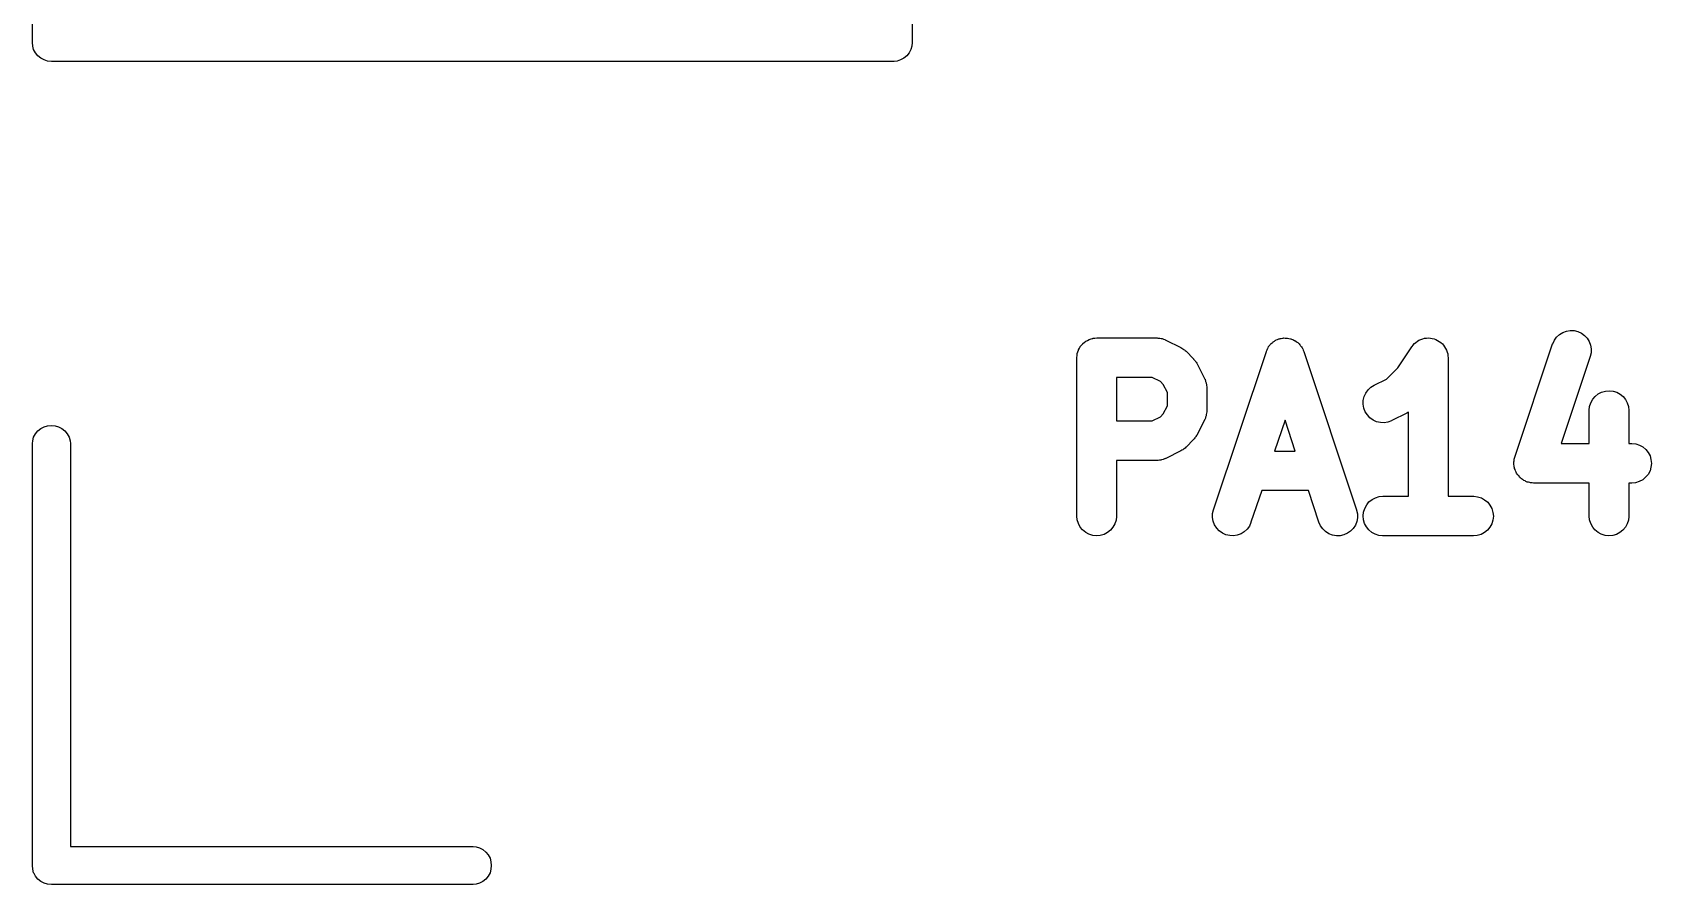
# Model space of a CAD drawing. Extents: x 108.9 to 171.3, y -114.4 to -56.8.
# Drawn here: x 157.36 to 162.48, y -70.73 to -68.04 of the extents above; entities that cross this region are included whole.
import ezdxf

# ---------------------------------------------------------------- set-up
doc = ezdxf.new("R2010")
doc.units = 0
doc.header["$MEASUREMENT"] = 0
doc.layers.add('BLACK', color=7, linetype='CONTINUOUS')

msp = doc.modelspace()

# ---------------------------------------------------------------- linework, layer by layer
at = {"layer": 'BLACK', "linetype": 'CONTINUOUS'}
for p, q in [((157.36, -68.0691), (157.36, -62.935)), ((160.14, -62.9349), (160.14, -68.0691)), ((157.36, -68.072), (157.36, -68.0691)), ((157.361, -68.0838), (157.36, -68.072)), ((157.364, -68.0951), (157.361, -68.0838)), ((160.139, -68.0838), (160.136, -68.0951)), ((160.14, -68.072), (160.139, -68.0838)), ((160.14, -68.0691), (160.14, -68.072)), ((157.367, -68.1001), (157.364, -68.0951)), ((157.37, -68.1055), (157.367, -68.1001)), ((157.377, -68.1146), (157.37, -68.1055)), ((157.387, -68.1221), (157.377, -68.1146)), ((157.397, -68.1277), (157.387, -68.1221)), ((157.408, -68.1311), (157.397, -68.1277)), ((157.42, -68.1323), (157.408, -68.1311)), ((157.423, -68.132), (157.42, -68.1323)), ((160.077, -68.132), (157.423, -68.132)), ((160.08, -68.1323), (160.077, -68.132)), ((160.083, -68.132), (160.08, -68.1323)), ((160.092, -68.1311), (160.083, -68.132)), ((160.083, -68.132), (160.083, -68.132)), ((160.103, -68.1277), (160.092, -68.1311)), ((160.113, -68.1221), (160.103, -68.1277)), ((160.123, -68.1146), (160.113, -68.1221)), ((160.13, -68.1055), (160.123, -68.1146)), ((160.136, -68.0951), (160.13, -68.1055)), ((160.688, -69.0159), (160.694, -69.0132)), ((160.694, -69.0132), (160.699, -69.0104)), ((160.699, -69.0102), (160.705, -69.0086)), ((160.699, -69.0103), (160.699, -69.0102)), ((160.699, -69.0104), (160.699, -69.0103)), ((160.705, -69.0086), (160.71, -69.0069)), ((160.71, -69.0069), (160.711, -69.0069)), ((160.711, -69.0068), (160.717, -69.0063)), ((160.711, -69.0069), (160.711, -69.0068)), ((160.717, -69.0063), (160.723, -69.0057)), ((160.723, -69.0057), (160.913, -69.0057)), ((160.913, -69.0057), (160.914, -69.0057)), ((160.914, -69.0057), (160.916, -69.0059)), ((160.916, -69.0059), (160.918, -69.0059)), ((160.918, -69.0059), (160.922, -69.0066)), ((160.922, -69.0066), (160.926, -69.0071)), ((160.926, -69.0071), (160.928, -69.0076)), ((160.928, -69.0076), (160.93, -69.0079)), ((160.93, -69.0079), (160.934, -69.0095)), ((160.934, -69.0095), (160.938, -69.0107)), ((160.938, -69.0107), (160.939, -69.0116)), ((160.939, -69.0116), (160.941, -69.0123)), ((160.941, -69.0123), (160.989, -69.0361)), ((161.284, -69.0161), (161.287, -69.0137)), ((161.287, -69.0137), (161.289, -69.0129)), ((161.289, -69.0129), (161.29, -69.012)), ((161.29, -69.012), (161.294, -69.0105)), ((161.294, -69.0105), (161.298, -69.0088)), ((161.298, -69.0088), (161.3, -69.0084)), ((161.3, -69.0084), (161.302, -69.0078)), ((161.302, -69.0078), (161.306, -69.0071)), ((161.306, -69.0071), (161.31, -69.0061)), ((161.31, -69.0061), (161.312, -69.0061)), ((161.312, -69.0061), (161.314, -69.0058)), ((161.314, -69.0058), (161.318, -69.006)), ((161.318, -69.006), (161.323, -69.0059)), ((161.323, -69.0059), (161.324, -69.0062)), ((161.324, -69.0062), (161.326, -69.0062)), ((161.326, -69.0062), (161.33, -69.0072)), ((161.33, -69.0072), (161.335, -69.008)), ((161.335, -69.008), (161.336, -69.0086)), ((161.336, -69.0086), (161.338, -69.009)), ((161.338, -69.009), (161.342, -69.0108)), ((161.342, -69.0108), (161.346, -69.0124)), ((161.346, -69.0124), (161.347, -69.0133)), ((161.347, -69.0133), (161.349, -69.0141)), ((161.349, -69.0141), (161.353, -69.0166)), ((161.736, -69.0158), (161.741, -69.0131)), ((161.741, -69.0131), (161.747, -69.0102)), ((161.747, -69.0102), (161.753, -69.0084)), ((161.747, -69.0102), (161.747, -69.0102)), ((161.747, -69.0102), (161.747, -69.0102)), ((161.753, -69.0084), (161.758, -69.0068)), ((161.758, -69.0068), (161.759, -69.0068)), ((161.759, -69.0068), (161.765, -69.0062)), ((161.759, -69.0068), (161.759, -69.0068)), ((161.765, -69.0062), (161.771, -69.0057)), ((161.771, -69.0057), (161.771, -69.0057)), ((161.771, -69.0057), (161.771, -69.0057)), ((161.771, -69.0057), (161.777, -69.0064)), ((161.777, -69.0064), (161.783, -69.007)), ((161.783, -69.007), (161.783, -69.007)), ((161.783, -69.007), (161.783, -69.007)), ((161.783, -69.007), (161.789, -69.0088)), ((161.789, -69.0088), (161.794, -69.0106)), ((161.794, -69.0106), (161.794, -69.0106)), ((161.794, -69.0106), (161.794, -69.0106)), ((161.794, -69.0106), (161.8, -69.0134)), ((161.8, -69.0134), (161.805, -69.0164)), ((162.164, -69.0238), (162.169, -69.0127)), ((162.169, -69.0127), (162.176, -69.0029)), ((162.176, -69.0029), (162.185, -68.9946)), ((162.185, -68.9946), (162.195, -68.9882)), ((162.195, -68.9882), (162.207, -68.9839)), ((162.207, -68.9839), (162.219, -68.982)), ((162.219, -68.982), (162.231, -68.9824)), ((162.231, -68.9824), (162.243, -68.9852)), ((162.243, -68.9852), (162.254, -68.9903)), ((162.254, -68.9903), (162.264, -68.9974)), ((162.264, -68.9974), (162.272, -69.0063)), ((162.272, -69.0063), (162.279, -69.0166)), ((160.66, -69.0673), (160.661, -69.0614)), ((160.661, -69.0552), (160.663, -69.0496)), ((160.661, -69.0554), (160.661, -69.0552)), ((160.661, -69.0556), (160.661, -69.0554)), ((160.661, -69.0614), (160.661, -69.0556)), ((160.663, -69.0496), (160.665, -69.044)), ((160.665, -69.0436), (160.668, -69.0384)), ((160.665, -69.0438), (160.665, -69.0436)), ((160.665, -69.044), (160.665, -69.0438)), ((160.668, -69.0384), (160.671, -69.0332)), ((160.671, -69.0329), (160.675, -69.0284)), ((160.671, -69.0331), (160.671, -69.0329)), ((160.671, -69.0332), (160.671, -69.0331)), ((160.675, -69.0284), (160.679, -69.0238)), ((160.679, -69.0235), (160.683, -69.0198)), ((160.679, -69.0237), (160.679, -69.0235)), ((160.679, -69.0238), (160.679, -69.0237)), ((160.683, -69.0198), (160.688, -69.0161)), ((160.688, -69.016), (160.688, -69.0159)), ((160.688, -69.0161), (160.688, -69.016)), ((160.989, -69.0361), (160.989, -69.0365)), ((160.989, -69.0365), (160.992, -69.0384)), ((160.992, -69.0384), (160.995, -69.0401)), ((160.995, -69.0401), (160.997, -69.0417)), ((160.997, -69.0417), (161, -69.0431)), ((161, -69.0431), (161.002, -69.0456)), ((161.002, -69.0456), (161.005, -69.0478)), ((161.005, -69.0478), (161.029, -69.0716)), ((161.092, -69.5484), (161.259, -69.0484)), ((161.259, -69.0476), (161.261, -69.0437)), ((161.259, -69.0484), (161.259, -69.0476)), ((161.261, -69.0437), (161.262, -69.0397)), ((161.262, -69.0397), (161.263, -69.0381)), ((161.263, -69.0381), (161.264, -69.0365)), ((161.264, -69.0365), (161.266, -69.033)), ((161.266, -69.033), (161.269, -69.0294)), ((161.269, -69.0294), (161.27, -69.0281)), ((161.27, -69.0281), (161.271, -69.0267)), ((161.271, -69.0267), (161.274, -69.0237)), ((161.274, -69.0237), (161.277, -69.0206)), ((161.277, -69.0206), (161.279, -69.0196)), ((161.279, -69.0196), (161.28, -69.0184)), ((161.28, -69.0184), (161.284, -69.0161)), ((161.353, -69.0166), (161.356, -69.0189)), ((161.356, -69.0189), (161.358, -69.0202)), ((161.358, -69.0202), (161.359, -69.0212)), ((161.359, -69.0212), (161.362, -69.0243)), ((161.362, -69.0243), (161.365, -69.0273)), ((161.365, -69.0273), (161.366, -69.0288)), ((161.366, -69.0288), (161.367, -69.0301)), ((161.367, -69.0301), (161.37, -69.0338)), ((161.37, -69.0338), (161.372, -69.0373)), ((161.372, -69.0373), (161.373, -69.0389)), ((161.373, -69.0389), (161.374, -69.0404)), ((161.374, -69.0404), (161.375, -69.0445)), ((161.375, -69.0445), (161.377, -69.0484)), ((161.377, -69.0484), (161.544, -69.5484)), ((161.674, -69.0998), (161.718, -69.0335)), ((161.718, -69.0335), (161.719, -69.0329)), ((161.719, -69.0328), (161.723, -69.0281)), ((161.719, -69.0329), (161.719, -69.0328)), ((161.719, -69.0329), (161.719, -69.0329)), ((161.719, -69.0329), (161.719, -69.0329)), ((161.723, -69.0281), (161.726, -69.0235)), ((161.726, -69.0235), (161.726, -69.0235)), ((161.726, -69.0235), (161.727, -69.0235)), ((161.727, -69.0235), (161.731, -69.0198)), ((161.731, -69.0198), (161.736, -69.0159)), ((161.736, -69.0159), (161.736, -69.0158)), ((161.736, -69.0159), (161.736, -69.0159)), ((161.805, -69.0164), (161.805, -69.0164)), ((161.805, -69.0164), (161.805, -69.0164)), ((161.805, -69.0164), (161.81, -69.02)), ((161.81, -69.02), (161.815, -69.0241)), ((161.815, -69.0241), (161.815, -69.0242)), ((161.815, -69.0242), (161.815, -69.0242)), ((161.815, -69.0242), (161.818, -69.0287)), ((161.818, -69.0287), (161.822, -69.0336)), ((161.822, -69.0336), (161.822, -69.0336)), ((161.822, -69.0336), (161.822, -69.0337)), ((161.822, -69.0337), (161.825, -69.0391)), ((161.825, -69.0391), (161.828, -69.0444)), ((161.828, -69.0444), (161.828, -69.0444)), ((161.828, -69.0444), (161.828, -69.0445)), ((161.828, -69.0445), (161.83, -69.0505)), ((161.83, -69.0505), (161.832, -69.056)), ((161.832, -69.056), (161.832, -69.0561)), ((161.832, -69.0561), (161.832, -69.0561)), ((161.832, -69.0561), (161.832, -69.0621)), ((161.832, -69.0621), (161.833, -69.0682)), ((162.044, -69.3818), (162.163, -69.0246)), ((162.163, -69.0246), (162.164, -69.0238)), ((162.282, -69.0641), (162.19, -69.339)), ((162.279, -69.0166), (162.283, -69.028)), ((162.285, -69.0523), (162.282, -69.0641)), ((162.283, -69.028), (162.285, -69.0401)), ((162.285, -69.0401), (162.285, -69.0523)), ((160.66, -69.0677), (160.66, -69.0673)), ((160.66, -69.0678), (160.66, -69.0677)), ((160.66, -69.0682), (160.66, -69.0678)), ((160.66, -69.0678), (160.66, -69.0678)), ((160.66, -69.5682), (160.66, -69.0682)), ((161.029, -69.0716), (161.029, -69.0722)), ((161.029, -69.0722), (161.031, -69.075)), ((161.031, -69.075), (161.034, -69.0775)), ((161.034, -69.0775), (161.035, -69.0797)), ((161.035, -69.0797), (161.037, -69.0818)), ((161.037, -69.0818), (161.039, -69.0849)), ((161.039, -69.0849), (161.04, -69.0879)), ((161.04, -69.0879), (161.064, -69.1355)), ((161.638, -69.1359), (161.674, -69.0998)), ((161.833, -69.0682), (161.833, -69.5057)), ((160.785, -69.1307), (160.785, -69.2676)), ((160.898, -69.1307), (160.785, -69.1307)), ((160.924, -69.1434), (160.898, -69.1307)), ((160.933, -69.1528), (160.924, -69.1434)), ((160.946, -69.1782), (160.933, -69.1528)), ((161.064, -69.1355), (161.065, -69.1363)), ((161.065, -69.1363), (161.065, -69.138)), ((161.065, -69.138), (161.066, -69.1396)), ((161.066, -69.1396), (161.067, -69.1437)), ((161.067, -69.1437), (161.069, -69.1477)), ((161.069, -69.1477), (161.069, -69.1495)), ((161.069, -69.1495), (161.07, -69.1513)), ((161.07, -69.1513), (161.07, -69.1555)), ((161.07, -69.1555), (161.071, -69.1598)), ((161.071, -69.1598), (161.071, -69.1616)), ((161.071, -69.1616), (161.071, -69.1634)), ((161.071, -69.1634), (161.071, -69.2349)), ((161.58, -69.17), (161.589, -69.1616)), ((161.589, -69.1616), (161.599, -69.1551)), ((161.599, -69.1551), (161.638, -69.1359)), ((160.946, -69.2201), (160.946, -69.1782)), ((161.565, -69.203), (161.568, -69.1911)), ((161.565, -69.2151), (161.565, -69.203)), ((161.567, -69.2272), (161.565, -69.2151)), ((161.568, -69.1911), (161.573, -69.18)), ((161.573, -69.18), (161.58, -69.17)), ((162.28, -69.2219), (162.284, -69.2102)), ((162.284, -69.2102), (162.29, -69.1995)), ((162.29, -69.1995), (162.298, -69.1902)), ((162.298, -69.1902), (162.307, -69.1826)), ((162.307, -69.1826), (162.318, -69.1769)), ((162.318, -69.1769), (162.33, -69.1735)), ((162.33, -69.1735), (162.342, -69.1724)), ((162.342, -69.1724), (162.354, -69.1736)), ((162.354, -69.1736), (162.366, -69.1772)), ((162.366, -69.1772), (162.377, -69.183)), ((162.377, -69.183), (162.386, -69.1908)), ((162.386, -69.1908), (162.394, -69.2003)), ((162.394, -69.2003), (162.399, -69.211)), ((162.399, -69.211), (162.403, -69.2227)), ((160.785, -69.2676), (160.898, -69.2676)), ((160.898, -69.2676), (160.924, -69.2549)), ((160.924, -69.2549), (160.933, -69.2455)), ((160.933, -69.2455), (160.946, -69.2201)), ((161.064, -69.2628), (161.04, -69.3104)), ((161.065, -69.2611), (161.064, -69.2628)), ((161.066, -69.2595), (161.065, -69.2611)), ((161.067, -69.2554), (161.066, -69.2595)), ((161.069, -69.2514), (161.067, -69.2554)), ((161.07, -69.2436), (161.069, -69.2479)), ((161.069, -69.2479), (161.069, -69.2496)), ((161.069, -69.2496), (161.069, -69.2514)), ((161.071, -69.2394), (161.07, -69.2436)), ((161.071, -69.2349), (161.071, -69.2357)), ((161.071, -69.2357), (161.071, -69.2376)), ((161.071, -69.2376), (161.071, -69.2394)), ((161.318, -69.2658), (161.285, -69.3628)), ((161.35, -69.3628), (161.318, -69.2658)), ((161.571, -69.2386), (161.567, -69.2272)), ((161.578, -69.249), (161.571, -69.2386)), ((161.586, -69.2579), (161.578, -69.249)), ((161.596, -69.265), (161.586, -69.2579)), ((161.607, -69.2701), (161.596, -69.265)), ((161.619, -69.273), (161.607, -69.2701)), ((161.654, -69.2673), (161.643, -69.2715)), ((161.655, -69.2669), (161.654, -69.2673)), ((161.703, -69.2431), (161.655, -69.2669)), ((161.706, -69.2413), (161.703, -69.2431)), ((161.708, -69.2403), (161.706, -69.2413)), ((161.708, -69.5057), (161.708, -69.2403)), ((162.279, -69.234), (162.28, -69.2219)), ((162.279, -69.2349), (162.279, -69.234)), ((162.279, -69.339), (162.279, -69.2349)), ((162.403, -69.2227), (162.404, -69.2349)), ((162.404, -69.2349), (162.404, -69.339)), ((157.361, -69.3302), (157.364, -69.3189)), ((157.364, -69.3189), (157.37, -69.3085)), ((157.37, -69.3085), (157.377, -69.2994)), ((157.377, -69.2994), (157.387, -69.2919)), ((157.387, -69.2919), (157.397, -69.2863)), ((157.397, -69.2863), (157.408, -69.2829)), ((157.408, -69.2829), (157.42, -69.2817)), ((157.42, -69.2817), (157.432, -69.2829)), ((157.432, -69.2829), (157.443, -69.2863)), ((157.443, -69.2863), (157.453, -69.2919)), ((157.453, -69.2919), (157.463, -69.2994)), ((157.463, -69.2994), (157.47, -69.3085)), ((157.47, -69.3085), (157.476, -69.3189)), ((157.476, -69.3189), (157.479, -69.3302)), ((161.033, -69.3214), (161.031, -69.324)), ((161.035, -69.3193), (161.033, -69.3214)), ((161.036, -69.3172), (161.035, -69.3193)), ((161.038, -69.3142), (161.036, -69.3172)), ((161.04, -69.3112), (161.038, -69.3142)), ((161.04, -69.3104), (161.04, -69.3112)), ((161.631, -69.2734), (161.619, -69.273)), ((161.643, -69.2715), (161.631, -69.2734)), ((157.36, -69.3391), (157.361, -69.3302)), ((157.36, -70.6691), (157.36, -69.3391)), ((157.479, -69.3302), (157.48, -69.3391)), ((157.48, -69.3391), (157.48, -70.612)), ((160.989, -69.3622), (160.941, -69.386)), ((160.992, -69.3603), (160.989, -69.3622)), ((160.995, -69.3587), (160.992, -69.3603)), ((160.997, -69.3571), (160.995, -69.3587)), ((160.999, -69.3557), (160.997, -69.3571)), ((161.002, -69.3533), (160.999, -69.3557)), ((161.004, -69.3511), (161.002, -69.3533)), ((161.005, -69.3505), (161.004, -69.3511)), ((161.029, -69.3267), (161.005, -69.3505)), ((161.031, -69.324), (161.029, -69.3267)), ((161.285, -69.3628), (161.35, -69.3628)), ((162.19, -69.339), (162.279, -69.339)), ((162.404, -69.339), (162.413, -69.339)), ((162.413, -69.339), (162.414, -69.339)), ((162.414, -69.339), (162.426, -69.3404)), ((162.426, -69.3404), (162.438, -69.3441)), ((162.438, -69.3441), (162.448, -69.35)), ((162.448, -69.35), (162.458, -69.3578)), ((162.458, -69.3578), (162.465, -69.3673)), ((162.465, -69.3673), (162.471, -69.3781)), ((160.913, -69.3926), (160.785, -69.3926)), ((160.785, -69.3926), (160.785, -69.5682)), ((160.915, -69.3924), (160.913, -69.3926)), ((160.917, -69.3925), (160.915, -69.3924)), ((160.921, -69.3918), (160.917, -69.3925)), ((160.925, -69.3914), (160.921, -69.3918)), ((160.927, -69.3909), (160.925, -69.3914)), ((160.929, -69.3906), (160.927, -69.3909)), ((160.933, -69.3891), (160.929, -69.3906)), ((160.937, -69.3879), (160.933, -69.3891)), ((160.938, -69.387), (160.937, -69.3879)), ((160.94, -69.3864), (160.938, -69.387)), ((160.941, -69.386), (160.94, -69.3864)), ((162.041, -69.3974), (162.042, -69.3937)), ((162.041, -69.4011), (162.041, -69.3974)), ((162.041, -69.4035), (162.041, -69.4011)), ((162.041, -69.4058), (162.041, -69.4035)), ((162.042, -69.4095), (162.041, -69.4058)), ((162.042, -69.389), (162.043, -69.3854)), ((162.042, -69.3913), (162.042, -69.389)), ((162.042, -69.3937), (162.042, -69.3913)), ((162.042, -69.4132), (162.042, -69.4095)), ((162.043, -69.4155), (162.042, -69.4132)), ((162.043, -69.3854), (162.044, -69.3818)), ((162.043, -69.4179), (162.043, -69.4155)), ((162.045, -69.4214), (162.043, -69.4179)), ((162.046, -69.4249), (162.045, -69.4214)), ((162.471, -69.3781), (162.474, -69.3898)), ((162.474, -69.4141), (162.471, -69.4257)), ((162.474, -69.3898), (162.476, -69.402)), ((162.476, -69.402), (162.474, -69.4141)), ((162.047, -69.427), (162.046, -69.4249)), ((162.048, -69.4293), (162.047, -69.427)), ((162.049, -69.4324), (162.048, -69.4293)), ((162.051, -69.4357), (162.049, -69.4324)), ((162.053, -69.4376), (162.051, -69.4357)), ((162.054, -69.4396), (162.053, -69.4376)), ((162.057, -69.4423), (162.054, -69.4396)), ((162.059, -69.4453), (162.057, -69.4423)), ((162.061, -69.4468), (162.059, -69.4453)), ((162.062, -69.4485), (162.061, -69.4468)), ((162.065, -69.4507), (162.062, -69.4485)), ((162.068, -69.4531), (162.065, -69.4507)), ((162.07, -69.4542), (162.068, -69.4531)), ((162.072, -69.4556), (162.07, -69.4542)), ((162.076, -69.4572), (162.072, -69.4556)), ((162.079, -69.459), (162.076, -69.4572)), ((162.081, -69.4597), (162.079, -69.459)), ((162.083, -69.4607), (162.081, -69.4597)), ((162.087, -69.4615), (162.083, -69.4607)), ((162.091, -69.4627), (162.087, -69.4615)), ((162.093, -69.4629), (162.091, -69.4627)), ((162.095, -69.4635), (162.093, -69.4629)), ((162.099, -69.4636), (162.095, -69.4635)), ((162.103, -69.464), (162.099, -69.4636)), ((162.104, -69.464), (162.103, -69.464)), ((162.279, -69.464), (162.104, -69.464)), ((162.279, -69.5682), (162.279, -69.464)), ((162.413, -69.464), (162.404, -69.464)), ((162.404, -69.464), (162.404, -69.5682)), ((162.425, -69.4628), (162.413, -69.464)), ((162.437, -69.4593), (162.425, -69.4628)), ((162.448, -69.4536), (162.437, -69.4593)), ((162.457, -69.4459), (162.448, -69.4536)), ((162.465, -69.4365), (162.457, -69.4459)), ((162.471, -69.4257), (162.465, -69.4365)), ((161.244, -69.4878), (161.21, -69.588)), ((161.392, -69.4878), (161.244, -69.4878)), ((161.425, -69.588), (161.392, -69.4878)), ((161.576, -69.5332), (161.583, -69.5238)), ((161.583, -69.5238), (161.593, -69.5161)), ((161.593, -69.5161), (161.604, -69.5104)), ((161.604, -69.5104), (161.615, -69.5069)), ((161.615, -69.5069), (161.627, -69.5057)), ((161.627, -69.5057), (161.708, -69.5057)), ((161.833, -69.5057), (161.913, -69.5057)), ((161.913, -69.5057), (161.914, -69.5057)), ((161.914, -69.5057), (161.926, -69.5071)), ((161.926, -69.5071), (161.938, -69.5107)), ((161.938, -69.5107), (161.948, -69.5166)), ((161.948, -69.5166), (161.958, -69.5245)), ((161.958, -69.5245), (161.965, -69.534)), ((160.661, -69.5803), (160.66, -69.5682)), ((160.785, -69.5691), (160.784, -69.5812)), ((160.785, -69.5682), (160.785, -69.5691)), ((161.089, -69.5603), (161.092, -69.5484)), ((161.089, -69.5725), (161.089, -69.5603)), ((161.091, -69.5845), (161.089, -69.5725)), ((161.544, -69.5484), (161.544, -69.5493)), ((161.544, -69.5493), (161.547, -69.5612)), ((161.547, -69.5734), (161.545, -69.5854)), ((161.547, -69.5612), (161.547, -69.5734)), ((161.565, -69.5678), (161.566, -69.5556)), ((161.566, -69.5799), (161.565, -69.5678)), ((161.566, -69.5556), (161.57, -69.544)), ((161.57, -69.544), (161.576, -69.5332)), ((161.965, -69.534), (161.971, -69.5448)), ((161.971, -69.5448), (161.974, -69.5565)), ((161.974, -69.5565), (161.976, -69.5686)), ((161.976, -69.5686), (161.974, -69.5808)), ((162.28, -69.5803), (162.279, -69.5682)), ((162.404, -69.5691), (162.403, -69.5812)), ((162.404, -69.5682), (162.404, -69.5691)), ((160.665, -69.592), (160.661, -69.5803)), ((160.671, -69.6028), (160.665, -69.592)), ((160.678, -69.6122), (160.671, -69.6028)), ((160.688, -69.62), (160.678, -69.6122)), ((160.698, -69.6258), (160.688, -69.62)), ((160.71, -69.6294), (160.698, -69.6258)), ((160.746, -69.6261), (160.734, -69.6296)), ((160.757, -69.6205), (160.746, -69.6261)), ((160.766, -69.6128), (160.757, -69.6205)), ((160.774, -69.6035), (160.766, -69.6128)), ((160.78, -69.5928), (160.774, -69.6035)), ((160.784, -69.5812), (160.78, -69.5928)), ((161.095, -69.5959), (161.091, -69.5845)), ((161.102, -69.6063), (161.095, -69.5959)), ((161.11, -69.6152), (161.102, -69.6063)), ((161.12, -69.6223), (161.11, -69.6152)), ((161.131, -69.6273), (161.12, -69.6223)), ((161.143, -69.6301), (161.131, -69.6273)), ((161.167, -69.6286), (161.155, -69.6306)), ((161.179, -69.6244), (161.167, -69.6286)), ((161.189, -69.618), (161.179, -69.6244)), ((161.198, -69.6097), (161.189, -69.618)), ((161.205, -69.5998), (161.198, -69.6097)), ((161.21, -69.5888), (161.205, -69.5998)), ((161.21, -69.588), (161.21, -69.5888)), ((161.43, -69.5991), (161.425, -69.588)), ((161.437, -69.6091), (161.43, -69.5991)), ((161.446, -69.6175), (161.437, -69.6091)), ((161.456, -69.624), (161.446, -69.6175)), ((161.468, -69.6284), (161.456, -69.624)), ((161.48, -69.6305), (161.468, -69.6284)), ((161.504, -69.6276), (161.492, -69.6302)), ((161.515, -69.6227), (161.504, -69.6276)), ((161.525, -69.6158), (161.515, -69.6227)), ((161.533, -69.607), (161.525, -69.6158)), ((161.54, -69.5967), (161.533, -69.607)), ((161.545, -69.5854), (161.54, -69.5967)), ((161.569, -69.5916), (161.566, -69.5799)), ((161.575, -69.6024), (161.569, -69.5916)), ((161.583, -69.6119), (161.575, -69.6024)), ((161.592, -69.6198), (161.583, -69.6119)), ((161.603, -69.6256), (161.592, -69.6198)), ((161.614, -69.6293), (161.603, -69.6256)), ((161.937, -69.626), (161.925, -69.6295)), ((161.948, -69.6202), (161.937, -69.626)), ((161.957, -69.6125), (161.948, -69.6202)), ((161.965, -69.6031), (161.957, -69.6125)), ((161.971, -69.5924), (161.965, -69.6031)), ((161.974, -69.5808), (161.971, -69.5924)), ((162.284, -69.592), (162.28, -69.5803)), ((162.29, -69.6028), (162.284, -69.592)), ((162.297, -69.6122), (162.29, -69.6028)), ((162.307, -69.62), (162.297, -69.6122)), ((162.317, -69.6258), (162.307, -69.62)), ((162.329, -69.6294), (162.317, -69.6258)), ((162.365, -69.6261), (162.353, -69.6296)), ((162.376, -69.6205), (162.365, -69.6261)), ((162.385, -69.6128), (162.376, -69.6205)), ((162.393, -69.6035), (162.385, -69.6128)), ((162.399, -69.5928), (162.393, -69.6035)), ((162.403, -69.5812), (162.399, -69.5928)), ((160.722, -69.6307), (160.71, -69.6294)), ((160.734, -69.6296), (160.722, -69.6307)), ((161.155, -69.6306), (161.143, -69.6301)), ((161.492, -69.6302), (161.48, -69.6305)), ((161.626, -69.6307), (161.614, -69.6293)), ((161.627, -69.6307), (161.626, -69.6307)), ((161.913, -69.6307), (161.627, -69.6307)), ((161.925, -69.6295), (161.913, -69.6307)), ((162.341, -69.6307), (162.329, -69.6294)), ((162.353, -69.6296), (162.341, -69.6307)), ((157.48, -70.612), (158.753, -70.612)), ((158.753, -70.612), (158.762, -70.6129)), ((158.762, -70.6129), (158.773, -70.6163)), ((158.773, -70.6163), (158.783, -70.6219)), ((158.783, -70.6219), (158.793, -70.6294)), ((158.793, -70.6294), (158.8, -70.6385)), ((158.8, -70.6385), (158.806, -70.6489)), ((158.806, -70.6489), (158.809, -70.6602)), ((157.36, -70.672), (157.36, -70.6691)), ((157.361, -70.6838), (157.36, -70.672)), ((157.364, -70.6951), (157.361, -70.6838)), ((157.366, -70.6975), (157.364, -70.6951)), ((157.37, -70.7055), (157.366, -70.6975)), ((158.806, -70.6951), (158.8, -70.7055)), ((158.809, -70.6838), (158.806, -70.6951)), ((158.809, -70.6602), (158.81, -70.672)), ((158.81, -70.672), (158.809, -70.6838)), ((157.377, -70.7146), (157.37, -70.7055)), ((157.387, -70.7221), (157.377, -70.7146)), ((157.397, -70.7277), (157.387, -70.7221)), ((157.408, -70.7311), (157.397, -70.7277)), ((157.42, -70.7323), (157.408, -70.7311)), ((157.423, -70.732), (157.42, -70.7323)), ((158.753, -70.732), (157.423, -70.732)), ((158.762, -70.7311), (158.753, -70.732)), ((158.773, -70.7277), (158.762, -70.7311)), ((158.783, -70.7221), (158.773, -70.7277)), ((158.793, -70.7146), (158.783, -70.7221)), ((158.8, -70.7055), (158.793, -70.7146))]:
    msp.add_line(p, q, dxfattribs=at)

doc.saveas('drawing.dxf')
